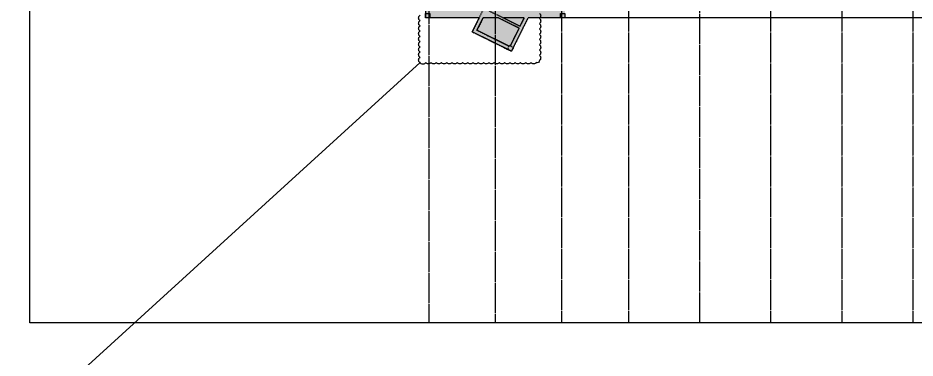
# Model space of a CAD drawing. Header units: millimetres. Extents: x 317501 to 2277231, y -321722 to 1186893.
# Drawn here: x 1952209 to 2054466, y -152411 to -113598 of the extents above; entities that cross this region are included whole.
import ezdxf

# ---------------------------------------------------------------- set-up
doc = ezdxf.new("R2010")
doc.units = ezdxf.units.MM
doc.header["$LTSCALE"] = 57
doc.linetypes.add('XS-지하주차장$0$CEN', pattern=[62, 60, -1, 0, -1])
doc.linetypes.add('XS-지하주차장$0$HID', pattern=[2.3, 1.5, -0.8])
for name, color, linetype in [('254', 254, 'Continuous'), ('XS-지하주차장$0$C3', 145, 'Continuous'), ('XS-지하주차장$0$CEN-P', 14, 'XS-지하주차장$0$CEN'), ('XS-지하주차장$0$COL', 2, 'Continuous'), ('XS-지하주차장$0$W1', 2, 'Continuous'), ('XS-지하주차장$0$W1-H', 11, 'XS-지하주차장$0$HID')]:
    doc.layers.add(name, color=color, linetype=linetype)
for name, color, linetype, plot in [('XS-지하주차장$0$220126', 20, 'Continuous', False), ('XS-지하주차장$0$DEF', 181, 'XS-지하주차장$0$HID', False), ('XS-지하주차장$0$DEFPOINT', 144, 'Continuous', False)]:
    doc.layers.add(name, color=color, linetype=linetype, plot=plot)

# ---------------------------------------------------------------- blocks, each defined once
blk = doc.blocks.new('XS-지하주차장$0$B2-W')
at = {"layer": 'XS-지하주차장$0$W1-H'}
for p, q in [((42900, 129110), (-700, 129110)), ((-700, 122980), (-700, 129110)), ((-700, 120778), (-700, 122533)), ((-1869, 118424), (-700, 120778)), ((-700, 120216), (-1646, 118313)), ((-700, 117843), (-700, 120216)), ((-3840, 119515), (-3930, 119559)), ((-3884, 119425), (-3840, 119515)), ((-700, 59860), (-700, 117397))]:
    blk.add_line(p, q, dxfattribs=at)
for points in [[(-700, 122980), (-2286, 123767), (-4510, 119290), (-700, 117397)], [(-700, 122533), (-2105, 123231), (-3930, 119559)], [(-3884, 119425), (-1869, 118424)], [(-1646, 118313), (-700, 117843)]]:
    blk.add_lwpolyline(points, dxfattribs=at)

msp = doc.modelspace()

# ---------------------------------------------------------------- hatches: boundary and pattern name
at = {"layer": '254'}
h = msp.add_hatch(color=256, dxfattribs=at)
h.dxf.hatch_style = 1
h.paths.add_polyline_path([(2014553.6, -73498.4), (2014553.6, -113598.4), (2010367, -113598.4), (2008474, -117408.6), (2003996.2, -115183.9), (2004783.9, -113598.4), (1998653.6, -113598.4), (1998653.6, -73498.4)])

# ---------------------------------------------------------------- linework, layer by layer
at = {"layer": 'XS-지하주차장$0$220126'}
msp.add_line((1998037.8, -118699.3), (1860118.5, -244482.8), dxfattribs=at)
msp.add_lwpolyline([(2011643.6, -113057.4, -0.52056705), (2011643.6, -113657.4, -0.52056705), (2011643.6, -114257.4, -0.52056705), (2011643.6, -114857.4, -0.52056705), (2011643.6, -115457.4, -0.52056705), (2011643.6, -116057.4, -0.52056705), (2011643.6, -116657.4, -0.52056705), (2011643.6, -117257.4, -0.52056705), (2011643.6, -117857.4, -0.52056705), (2011643.6, -118457.4, -0.52056705), (2011285.4, -118699.3, -0.52056705), (2010685.4, -118699.3, -0.52056705), (2010085.4, -118699.3, -0.52056705), (2009485.4, -118699.3, -0.52056705), (2008885.4, -118699.3, -0.52056705), (2008285.4, -118699.3, -0.52056705), (2007685.4, -118699.3, -0.52056705), (2007085.4, -118699.3, -0.52056705), (2006485.4, -118699.3, -0.52056705), (2005885.4, -118699.3, -0.52056705), (2005285.4, -118699.3, -0.52056705), (2004685.4, -118699.3, -0.52056705), (2004085.4, -118699.3, -0.52056705), (2003485.4, -118699.3, -0.52056705), (2002885.4, -118699.3, -0.52056705), (2002285.4, -118699.3, -0.52056705), (2001685.4, -118699.3, -0.52056705), (2001085.4, -118699.3, -0.52056705), (2000485.4, -118699.3, -0.52056705), (1999885.4, -118699.3, -0.52056705), (1999285.4, -118699.3, -0.52056705), (1998685.4, -118699.3, -0.52056705), (1998037.8, -118699.3, -0.52056705), (1998037.8, -118099.3, -0.52056705), (1998037.8, -117499.3, -0.52056705), (1998037.8, -116899.3, -0.52056705), (1998037.8, -116299.3, -0.52056705), (1998037.8, -115699.3, -0.52056705), (1998037.8, -115099.3, -0.52056705), (1998037.8, -114499.3, -0.52056705), (1998037.8, -113899.3, -0.52056705), (1998037.8, -113299.3, -0.52056705)], format="xyb", dxfattribs=at)
at = {"layer": 'XS-지하주차장$0$C3', "linetype": 'XS-지하주차장$0$HID', "ltscale": 0.5}
for points in [[(1998653.6, -113598.4), (1998653.6, -113098.4), (1999153.6, -113098.4), (1999153.6, -113598.4)], [(2014053.6, -113598.4), (2014053.6, -113098.4), (2014553.6, -113098.4), (2014553.6, -113598.4)]]:
    msp.add_lwpolyline(points, close=True, dxfattribs=at)
at = {"layer": 'XS-지하주차장$0$CEN-P'}
for p, q in [((2014153.6, 75581.6), (2014153.6, -148398.4)), ((2021803.6, 75581.6), (2021803.6, -148398.4)), ((2038003.6, 75581.6), (2038003.6, -148398.4)), ((2046103.6, 75581.6), (2046103.6, -148398.4)), ((2054203.6, 75581.6), (2054203.6, -148398.4)), ((1999053.6, -68498.4), (1999053.6, -148398.4)), ((2006603.6, -69638.4), (2006603.6, -148398.4)), ((2029903.6, -98998.4), (2029903.6, -148398.4))]:
    msp.add_line(p, q, dxfattribs=at)
at = {"layer": 'XS-지하주차장$0$COL'}
for p, q in [((1998653.6, -69998.4), (1998653.6, -113598.4)), ((2004783.9, -113598.4), (1998653.6, -113598.4)), ((2006985.5, -113598.4), (2005230.5, -113598.4)), ((2009920.3, -113598.4), (2007547.3, -113598.4)), ((2079523.6, -113598.4), (2010367, -113598.4))]:
    msp.add_line(p, q, dxfattribs=at)
at = {"layer": 'XS-지하주차장$0$DEF', "linetype": 'XS-지하주차장$0$HID'}
for p, q in [((2004783.9, -113598.4), (2005331, -112497.2)), ((2005331, -112497.2), (2007547.3, -113598.4)), ((2006985.7, -113598.5), (2007008, -113553.7))]:
    msp.add_line(p, q, dxfattribs=at)
at = {"layer": 'XS-지하주차장$0$DEFPOINT'}
msp.add_lwpolyline([(2148563.6, -148398.4), (1953563.6, -148398.4), (1953563.6, 75581.6), (2148563.6, 75581.6)], close=True, dxfattribs=at)
at = {"layer": 'XS-지하주차장$0$DEFPOINT', "linetype": 'XS-지하주차장$0$HID'}
msp.add_lwpolyline([(2008248.7, -116738.3), (2008696.4, -116960.8), (2008474, -117408.6), (2008026.2, -117186.1)], close=True, dxfattribs=at)
at = {"layer": 'XS-지하주차장$0$W1'}
for p, q in [((2003996.2, -115183.9), (2004783.9, -113598.4)), ((2004532.4, -115003.6), (2005230.8, -113597.9)), ((2006985.7, -113598.5), (2009339.3, -114767.8)), ((2007547.3, -113598.4), (2009450.6, -114543.9)), ((2008474, -117408.6), (2010367, -113598.4)), ((2009450.6, -114543.9), (2009920.3, -113598.4)), ((2008474, -117408.6), (2003996.2, -115183.9)), ((2008204.2, -116827.9), (2004532.4, -115003.6)), ((2008338.2, -116782.8), (2009339.3, -114767.8))]:
    msp.add_line(p, q, dxfattribs=at)
msp.add_lwpolyline([(2008204.2, -116827.9), (2008248.7, -116738.3), (2008338.2, -116782.8)], dxfattribs=at)

# ---------------------------------------------------------------- block references
at = {"layer": 'XS-지하주차장$0$W1-H', "rotation": 90}
msp.add_blockref('XS-지하주차장$0$B2-W', (2127763.6, -112898.4), dxfattribs=at)

doc.saveas('drawing.dxf')
